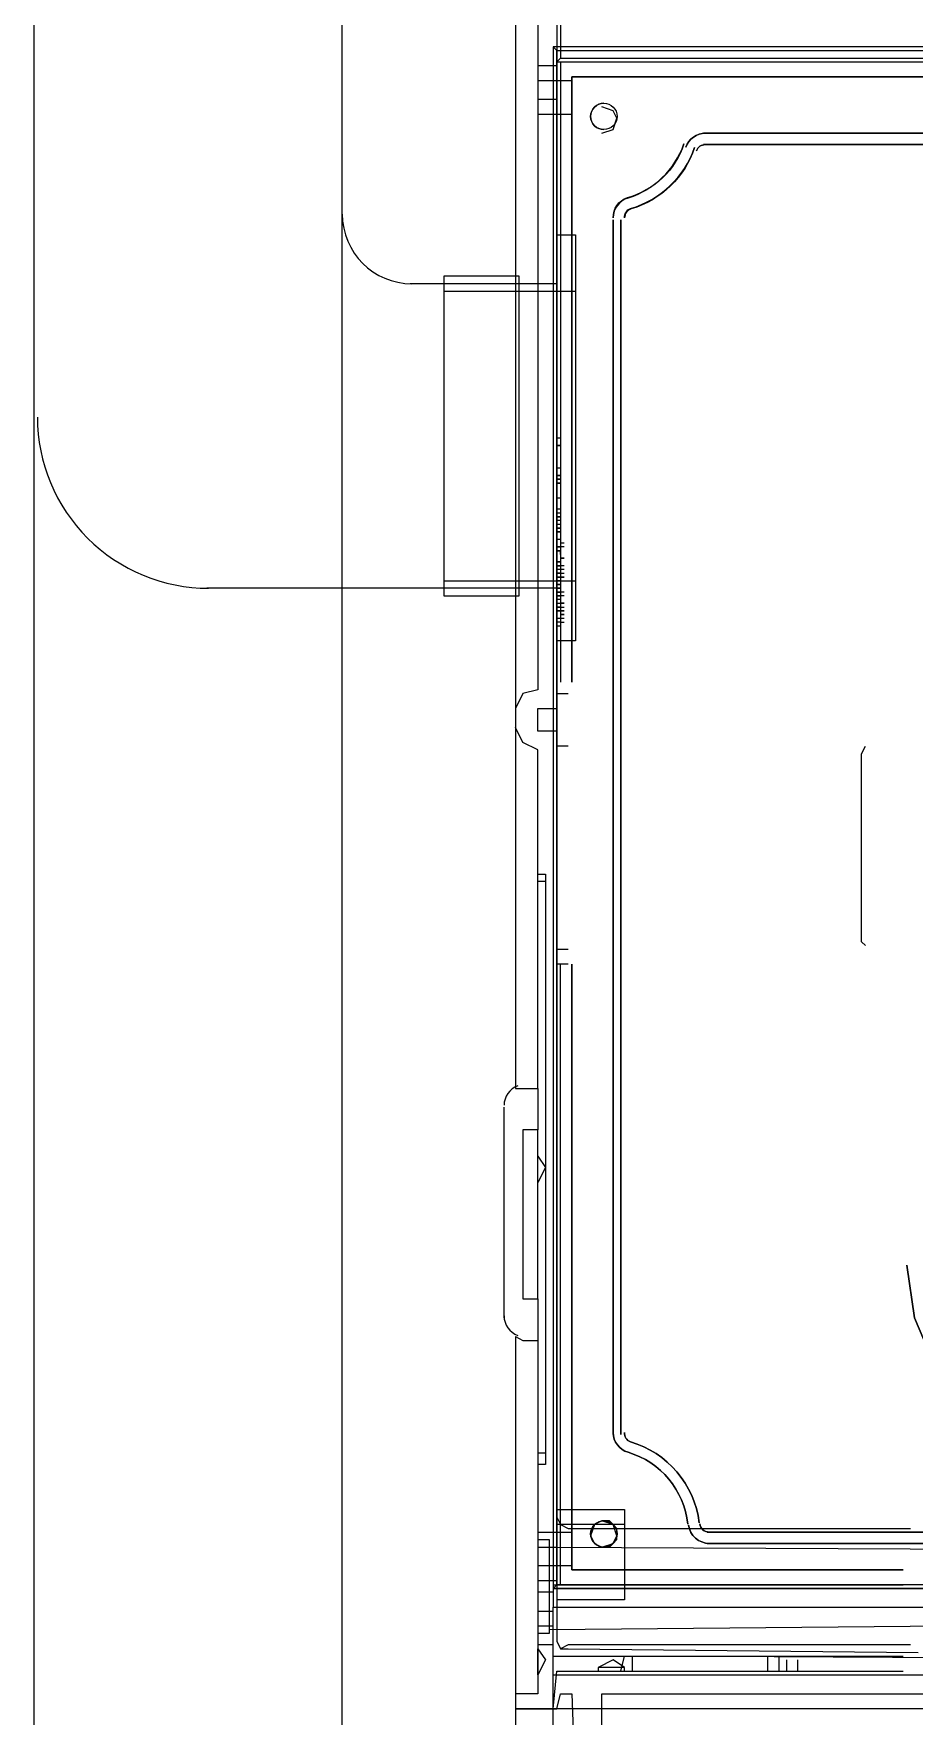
# Model space of a CAD drawing. Header units: millimetres. Extents: x -305 to 1353, y -289 to 1176.
# Drawn here: x 269.17 to 282.31, y 1034.63 to 1059.76 of the extents above; entities that cross this region are included whole.
import ezdxf

# ---------------------------------------------------------------- set-up
doc = ezdxf.new("R2010")
doc.units = ezdxf.units.MM
doc.header["$MEASUREMENT"] = 0
doc.layers.add('PDF_0', color=7, linetype='Continuous')

msp = doc.modelspace()

# ---------------------------------------------------------------- linework, layer by layer
at = {"layer": 'PDF_0', "lineweight": 25}
for points in [[(269.174, 1145.199), (269.174, 1000.931)], [(273.779, 1004.02), (273.779, 1056.471), (273.779, 1109.315), (273.779, 1145.311)], [(276.98, 1056.021), (275.295, 1056.021), (274.79, 1056.021)], [(275.295, 1055.909), (277.261, 1055.909)], [(276.98, 1051.473), (275.295, 1051.473), (271.757, 1051.473)], [(275.295, 1051.585), (277.261, 1051.585)]]:
    msp.add_lwpolyline(points, dxfattribs=at)
at = {"layer": 'PDF_0', "lineweight": 18}
for points in [[(276.362, 1040.297), (276.362, 1034.85), (276.362, 1034.738), (276.924, 1034.738), (276.924, 1034.85), (276.924, 1036.254), (291.525, 1036.254), (291.525, 1034.794), (291.525, 1034.738), (293.659, 1034.738), (293.659, 1034.794), (293.659, 1087.526), (293.659, 1087.582), (291.525, 1087.582), (291.525, 1087.526), (291.525, 1086.009), (276.924, 1086.009), (276.924, 1087.526), (276.924, 1087.582), (276.362, 1087.582), (276.362, 1087.526), (276.362, 1082.078)], [(276.362, 1078.372), (276.362, 1044.004)], [(276.924, 1036.535), (276.98, 1036.591), (276.98, 1059.503), (276.924, 1059.559)], [(276.98, 1059.503), (283.045, 1059.503), (283.045, 1059.559)], [(276.98, 1058.773), (276.98, 1059.278), (276.98, 1058.773)], [(276.194, 1040.578), (276.194, 1043.723)], [(276.98, 1036.647), (276.98, 1037.153), (276.98, 1036.647)], [(291.525, 1036.535), (291.468, 1036.591), (276.98, 1036.591)], [(276.924, 1035.243), (291.468, 1035.243), (291.525, 1035.243)], [(291.188, 1034.738), (291.525, 1034.738), (276.924, 1034.738), (276.98, 1034.738), (277.036, 1034.962), (277.204, 1034.962), (277.261, 1033.446)], [(277.654, 1033.446), (277.654, 1034.962), (291.131, 1034.962), (291.468, 1034.962), (291.468, 1034.738)], [(276.362, 987.397), (276.362, 981.95), (276.362, 981.894), (276.924, 981.894), (276.924, 981.95), (276.924, 983.41), (291.525, 983.41), (291.525, 981.95), (291.525, 981.894), (293.659, 981.894), (293.659, 981.95), (293.659, 1034.682), (293.659, 1034.738), (291.525, 1034.738), (291.525, 1034.682), (291.525, 1033.165), (276.924, 1033.165), (276.924, 1034.625), (276.924, 1034.738), (276.362, 1034.738), (276.362, 1034.625), (276.362, 1029.178)]]:
    msp.add_lwpolyline(points, dxfattribs=at)
at = {"layer": 'PDF_0', "lineweight": 0}
for points in [[(277.036, 1072.419), (277.036, 1063.209), (276.98, 1063.209), (276.98, 1059.335), (277.036, 1059.391)], [(277.036, 1063.153), (277.036, 1059.391), (283.326, 1059.391), (283.326, 1059.335), (282.652, 1059.335), (282.652, 1059.11), (277.204, 1059.11), (283.326, 1059.11), (283.326, 1058.268), (283.326, 1058.099), (283.326, 1054.168), (290.289, 1054.168), (290.458, 1054.168), (291.244, 1054.168), (291.244, 1047.598)], [(276.98, 1062.142), (276.699, 1062.142), (276.699, 1059.278), (276.98, 1059.278)], [(276.98, 1059.559), (276.98, 1049.9), (277.148, 1049.9)], [(276.699, 1059.278), (276.699, 1058.773)], [(276.98, 1059.335), (276.98, 1059.335)], [(276.98, 1053.663), (276.98, 1059.335), (277.036, 1059.335), (277.036, 1050.069)], [(277.036, 1059.335), (282.652, 1059.335)], [(276.699, 1059.054), (277.204, 1059.054), (277.204, 1058.548), (276.699, 1058.548)], [(277.204, 1059.11), (277.204, 1059.11)], [(277.204, 1058.548), (277.204, 1059.054)], [(276.98, 1058.773), (276.699, 1058.773), (276.699, 1049.956), (276.474, 1049.9), (276.362, 1049.676)], [(277.654, 1058.268), (277.822, 1058.324), (277.878, 1058.492), (277.822, 1058.605), (277.654, 1058.661)], [(277.654, 1058.661), (277.654, 1058.661)], [(277.654, 1058.268), (277.654, 1058.268)], [(276.98, 1053.719), (277.036, 1053.719), (277.036, 1053.494), (277.036, 1051.248), (277.036, 1051.192), (276.98, 1051.192), (277.036, 1051.192), (276.98, 1051.192), (277.036, 1051.192), (276.98, 1051.192), (277.036, 1051.192), (276.98, 1051.192), (277.036, 1051.192), (276.98, 1051.192), (277.036, 1051.192), (277.092, 1051.192)], [(276.98, 1053.27), (277.036, 1053.27)], [(277.036, 1052.82), (276.98, 1052.82)], [(277.036, 1052.652), (276.98, 1052.652)], [(277.036, 1052.596), (276.98, 1052.596)], [(277.036, 1052.483), (276.98, 1052.483)], [(277.036, 1052.427), (276.98, 1052.427)], [(277.036, 1052.203), (276.98, 1052.203)], [(277.036, 1051.978), (277.036, 1052.034), (276.98, 1052.034), (276.98, 1051.866), (276.98, 1051.81), (277.036, 1051.81), (276.98, 1051.81), (277.036, 1051.81), (277.036, 1051.697)], [(276.98, 1052.034), (277.036, 1052.034)], [(277.036, 1052.147), (277.036, 1052.147)], [(277.036, 1052.147), (277.036, 1052.147)], [(277.036, 1052.147), (277.036, 1052.147)], [(277.092, 1052.147), (277.036, 1052.147)], [(277.036, 1052.09), (277.036, 1052.09)], [(277.092, 1052.09), (277.036, 1052.09)], [(277.036, 1052.034), (277.036, 1052.034)], [(277.036, 1052.034), (277.036, 1052.034)], [(277.036, 1052.034), (277.036, 1052.034)], [(277.036, 1052.034), (277.036, 1052.034)], [(277.036, 1051.978), (277.036, 1051.978)], [(277.036, 1051.978), (277.036, 1051.978)], [(277.036, 1051.866), (276.98, 1051.866)], [(277.092, 1051.753), (277.036, 1051.753), (276.98, 1051.753)], [(277.036, 1051.922), (277.036, 1051.922)], [(277.036, 1051.922), (277.036, 1051.922)], [(277.036, 1051.922), (277.036, 1051.922)], [(277.036, 1051.922), (277.036, 1051.922)], [(277.036, 1051.922), (277.036, 1051.922)], [(277.036, 1051.922), (277.036, 1051.922)], [(277.036, 1051.922), (277.036, 1051.922)], [(277.036, 1051.866), (277.036, 1051.866)], [(277.036, 1051.866), (277.036, 1051.866)], [(277.036, 1051.866), (277.036, 1051.866)], [(277.036, 1051.866), (277.036, 1051.866)], [(277.036, 1051.866), (277.036, 1051.866)], [(277.036, 1051.866), (277.036, 1051.866)], [(277.036, 1051.81), (277.036, 1051.81)], [(277.036, 1051.81), (277.036, 1051.81)], [(277.036, 1051.81), (277.036, 1051.81)], [(277.036, 1051.81), (277.036, 1051.81)], [(277.036, 1051.81), (277.036, 1051.81)], [(277.036, 1051.81), (277.036, 1051.81)], [(277.092, 1051.81), (277.036, 1051.81)], [(277.036, 1051.753), (277.036, 1051.753)], [(277.036, 1051.753), (277.036, 1051.753)], [(277.036, 1051.753), (277.036, 1051.753)], [(277.092, 1051.81), (277.092, 1051.81)], [(277.036, 1051.697), (276.98, 1051.697)], [(277.036, 1051.697), (276.98, 1051.697)], [(277.036, 1051.697), (276.98, 1051.697)], [(277.036, 1051.697), (276.98, 1051.697)], [(277.036, 1051.697), (276.98, 1051.697)], [(277.036, 1051.697), (276.98, 1051.697)], [(277.036, 1051.697), (276.98, 1051.697)], [(277.036, 1051.697), (277.036, 1051.529), (276.98, 1051.529), (277.036, 1051.529), (277.036, 1051.473), (276.98, 1051.473), (277.036, 1051.473), (276.98, 1051.473)], [(277.036, 1051.697), (276.98, 1051.697)], [(277.036, 1051.641), (276.98, 1051.641), (277.036, 1051.641), (276.98, 1051.641), (277.092, 1051.641), (276.98, 1051.641), (276.98, 1051.248), (277.036, 1051.248), (277.036, 1050.967), (276.98, 1050.967)], [(277.036, 1051.585), (276.98, 1051.585)], [(277.036, 1051.697), (277.036, 1051.697)], [(277.036, 1051.697), (277.036, 1051.697)], [(277.036, 1051.697), (277.036, 1051.697)], [(277.036, 1051.697), (277.092, 1051.697)], [(277.036, 1051.641), (277.036, 1051.641)], [(277.036, 1051.641), (277.036, 1051.641)], [(277.036, 1051.641), (277.036, 1051.641)], [(277.036, 1051.641), (277.036, 1051.641)], [(277.036, 1051.585), (277.036, 1051.585)], [(277.036, 1051.585), (277.036, 1051.585)], [(277.036, 1051.585), (277.036, 1051.585)], [(277.036, 1051.529), (277.036, 1051.529)], [(277.036, 1051.529), (277.036, 1051.529)], [(277.036, 1051.529), (277.036, 1051.529)], [(277.036, 1051.529), (277.036, 1051.529)], [(277.036, 1051.473), (277.036, 1051.473)], [(277.036, 1051.473), (277.036, 1051.416)], [(277.036, 1051.36), (276.98, 1051.36)], [(277.092, 1051.36), (277.036, 1051.36), (277.036, 1051.304), (276.98, 1051.304)], [(276.98, 1051.248), (277.036, 1051.248), (277.092, 1051.248), (277.036, 1051.248)], [(277.036, 1051.416), (277.036, 1051.36)], [(277.092, 1051.416), (277.036, 1051.416)], [(277.036, 1051.36), (277.036, 1051.36)], [(277.036, 1051.36), (277.036, 1051.36)], [(277.036, 1051.36), (277.036, 1051.36)], [(277.036, 1051.304), (277.036, 1051.304)], [(277.036, 1051.304), (277.036, 1051.304)], [(277.036, 1051.304), (277.036, 1051.304)], [(277.036, 1051.304), (277.036, 1051.304)], [(277.036, 1051.248), (277.036, 1051.248)], [(277.036, 1051.248), (277.036, 1051.248)], [(277.036, 1051.248), (277.036, 1051.248)], [(277.036, 1051.248), (277.036, 1051.248)], [(277.036, 1051.248), (277.036, 1051.248)], [(277.036, 1051.248), (277.036, 1051.248)], [(277.092, 1051.023), (277.036, 1051.023), (276.98, 1051.023), (276.98, 1045.857), (276.98, 1046.082)], [(277.036, 1051.192), (277.036, 1051.192)], [(277.036, 1051.192), (277.036, 1051.192)], [(277.036, 1051.192), (277.036, 1051.136), (277.036, 1051.023), (277.036, 1050.967), (277.092, 1050.967)], [(277.036, 1051.192), (277.036, 1051.192)], [(277.036, 1051.192), (277.036, 1051.192)], [(277.036, 1051.192), (277.036, 1051.192)], [(277.036, 1051.192), (277.036, 1051.192)], [(277.036, 1051.192), (277.036, 1051.192)], [(277.036, 1051.192), (277.036, 1051.192)], [(277.036, 1051.136), (277.036, 1051.136)], [(277.036, 1051.136), (277.036, 1051.136)], [(277.036, 1051.136), (277.036, 1051.136)], [(277.036, 1051.136), (277.036, 1051.136)], [(277.036, 1051.136), (277.036, 1051.136)], [(277.036, 1051.136), (277.036, 1051.136)], [(277.036, 1051.136), (277.036, 1051.136)], [(277.036, 1051.136), (277.036, 1051.136)], [(277.036, 1051.136), (277.036, 1051.136)], [(277.036, 1051.136), (277.036, 1051.136)], [(277.036, 1051.136), (277.092, 1051.136)], [(277.036, 1051.08), (277.036, 1051.08)], [(277.036, 1051.08), (277.036, 1051.08)], [(277.036, 1051.08), (277.036, 1051.08)], [(277.036, 1051.08), (277.036, 1051.08)], [(277.036, 1051.08), (277.036, 1051.08)], [(277.036, 1051.08), (277.092, 1051.08)], [(277.036, 1051.023), (277.036, 1051.023)], [(277.036, 1051.023), (277.036, 1051.023)], [(277.036, 1051.023), (277.036, 1051.023)], [(277.036, 1051.023), (277.036, 1051.023)], [(277.036, 1050.967), (277.036, 1050.967)], [(277.036, 1050.967), (277.036, 1050.967)], [(276.98, 1050.911), (277.036, 1050.911)], [(276.98, 1049.114), (276.98, 1049.339), (276.699, 1049.339), (276.699, 1049.676), (276.98, 1049.676), (276.98, 1049.9)], [(276.362, 1044.004), (276.474, 1044.004), (276.699, 1044.004), (276.699, 1049.058), (276.474, 1049.17), (276.362, 1049.395)], [(277.148, 1049.114), (276.98, 1049.114), (276.98, 1046.082), (277.148, 1046.082)], [(281.585, 1046.138), (281.529, 1046.194), (281.529, 1049.002), (281.585, 1049.114)], [(276.699, 1047.205), (276.811, 1047.205), (276.811, 1046.362), (276.811, 1039.23), (276.811, 1038.388), (276.699, 1038.388)], [(276.811, 1047.092), (276.699, 1047.092)], [(277.148, 1045.857), (276.98, 1045.857), (276.98, 1036.647), (276.699, 1036.647), (276.699, 1036.198), (276.924, 1036.198)], [(277.991, 1036.591), (276.98, 1036.591), (277.036, 1036.591), (277.036, 1045.857)], [(276.699, 1044.004), (276.699, 1043.386)], [(276.699, 1042.993), (276.699, 1042.993)], [(276.699, 1042.6), (276.699, 1042.6)], [(276.924, 1036.591), (276.98, 1036.591), (276.98, 1041.701)], [(276.699, 1040.859), (276.699, 1040.241), (276.699, 1037.153), (276.98, 1037.153)], [(276.362, 1040.297), (276.474, 1040.241), (276.699, 1040.241)], [(276.811, 1038.556), (276.699, 1038.556)], [(276.98, 1037.714), (277.991, 1037.714), (277.991, 1036.366), (276.98, 1036.366)], [(276.98, 1037.602), (277.036, 1037.49), (277.148, 1037.433), (282.259, 1037.433)], [(277.991, 1037.49), (276.98, 1037.49)], [(277.654, 1037.153), (277.766, 1037.153), (277.822, 1037.209), (277.878, 1037.265), (277.878, 1037.321), (277.878, 1037.433), (277.822, 1037.49), (277.766, 1037.546), (277.654, 1037.546)], [(277.654, 1037.546), (277.654, 1037.546)], [(277.654, 1037.546), (277.654, 1037.546)], [(276.699, 1037.377), (277.204, 1037.377), (277.204, 1036.872), (276.699, 1036.872)], [(276.699, 1037.265), (276.868, 1037.265), (276.868, 1035.861), (276.699, 1035.861)], [(276.699, 1037.153), (276.699, 1036.647)], [(276.868, 1037.153), (288.717, 1037.096), (288.717, 1036.029), (276.868, 1035.917)], [(277.204, 1036.872), (277.204, 1037.377)], [(277.654, 1037.153), (277.654, 1037.153)], [(277.654, 1037.153), (277.654, 1037.153)], [(276.98, 1036.647), (276.98, 1035.749), (277.036, 1035.636), (277.148, 1035.636), (282.371, 1035.58)], [(277.204, 1036.816), (277.204, 1036.816)], [(276.924, 1036.479), (276.699, 1036.479)], [(286.302, 1036.254), (291.525, 1036.254), (291.525, 1036.535), (290.064, 1036.535), (291.525, 1036.535), (279.338, 1036.535), (276.924, 1036.535), (276.924, 1036.254), (282.146, 1036.254)], [(276.924, 1036.535), (276.924, 1036.535)], [(276.924, 1036.535), (279.338, 1036.535)], [(277.036, 1036.591), (282.146, 1036.591)], [(276.699, 1036.198), (276.699, 1035.692)], [(276.924, 1036.254), (276.924, 1036.254)], [(276.924, 1035.973), (276.699, 1035.973)], [(276.924, 1035.692), (276.699, 1035.692), (276.699, 1034.962), (276.362, 1034.962)], [(276.699, 1035.636), (276.699, 1035.636)], [(282.259, 1035.692), (277.148, 1035.692), (277.036, 1035.636)], [(276.924, 1035.524), (282.146, 1035.524)], [(277.991, 1035.356), (277.822, 1035.468), (277.598, 1035.356)], [(277.935, 1035.299), (277.991, 1035.524), (278.159, 1035.524), (279.058, 1035.524), (279.338, 1035.524), (289.054, 1035.468), (289.334, 1035.468), (290.289, 1035.468), (290.514, 1035.468), (290.514, 1035.243)], [(278.103, 1035.524), (278.103, 1035.299)], [(280.125, 1035.524), (280.125, 1035.299)], [(280.293, 1035.524), (280.293, 1035.299)], [(280.405, 1035.468), (280.405, 1035.299)], [(280.574, 1035.468), (280.574, 1035.299)], [(276.699, 1035.243), (276.699, 1035.243)], [(276.924, 1034.738), (276.98, 1035.299), (282.146, 1035.299)], [(276.924, 1035.243), (282.034, 1035.243)], [(277.991, 1035.299), (277.991, 1035.356), (277.598, 1035.356), (277.598, 1035.299)]]:
    msp.add_lwpolyline(points, dxfattribs=at)
at = {"layer": 'PDF_0', "lineweight": 18}
for points in [[(276.924, 1036.535), (291.525, 1036.535), (291.525, 1053.887), (283.045, 1053.887), (283.045, 1059.559), (276.924, 1059.559)], [(283.045, 1058.268), (279.17, 1058.268)], [(283.045, 1058.099), (279.17, 1058.099)], [(277.822, 1056.976), (277.822, 1038.837)], [(277.935, 1056.976), (277.935, 1038.837)], [(276.474, 1043.386), (276.474, 1040.859), (276.699, 1040.859), (276.699, 1043.386)], [(279.226, 1037.377), (288.941, 1037.377)], [(279.226, 1037.209), (288.941, 1037.209)]]:
    msp.add_lwpolyline(points, close=True, dxfattribs=at)
at = {"layer": 'PDF_0', "lineweight": 0}
for points in [[(277.204, 1059.11), (277.204, 1050.069)], [(276.98, 1053.607), (277.036, 1053.607)], [(277.036, 1053.157), (276.98, 1053.157)], [(276.98, 1053.101), (277.036, 1053.101)], [(276.98, 1053.045), (277.036, 1053.045)], [(276.98, 1052.54), (277.036, 1052.54)], [(277.036, 1052.54), (276.98, 1052.54)], [(276.98, 1052.371), (277.036, 1052.371)], [(277.036, 1052.315), (276.98, 1052.315)], [(276.98, 1052.09), (277.036, 1052.09)], [(276.98, 1051.866), (277.036, 1051.866)], [(277.092, 1051.922), (277.036, 1051.922)], [(276.98, 1051.697), (277.036, 1051.697)], [(276.98, 1051.585), (277.036, 1051.585)], [(276.98, 1051.585), (277.036, 1051.585)], [(276.98, 1051.416), (277.036, 1051.416)], [(276.98, 1051.416), (277.036, 1051.416)], [(276.98, 1051.36), (277.036, 1051.36)], [(276.98, 1051.36), (277.036, 1051.36)], [(277.092, 1051.248), (277.036, 1051.248)], [(276.98, 1051.136), (277.036, 1051.136)], [(277.036, 1051.136), (277.092, 1051.136)], [(277.036, 1051.08), (277.092, 1051.08)], [(282.146, 1036.816), (277.204, 1036.816), (277.204, 1045.857), (277.204, 1036.816)], [(276.699, 1042.993), (276.811, 1042.824), (276.699, 1042.6)], [(286.92, 1038.669), (286.19, 1038.332), (285.347, 1038.22), (284.561, 1038.332), (283.775, 1038.669), (283.157, 1039.174), (282.652, 1039.792), (282.315, 1040.578), (282.202, 1041.364), (282.315, 1040.578), (282.652, 1039.792), (283.157, 1039.174), (283.775, 1038.669), (284.561, 1038.332), (285.347, 1038.22), (286.19, 1038.332)], [(277.878, 1037.321), (277.822, 1037.49), (277.654, 1037.546), (277.541, 1037.49), (277.485, 1037.321), (277.541, 1037.209), (277.654, 1037.153), (277.822, 1037.209)], [(277.878, 1037.321), (277.822, 1037.49), (277.654, 1037.546), (277.541, 1037.49), (277.485, 1037.321), (277.541, 1037.209), (277.654, 1037.153), (277.822, 1037.209)], [(276.699, 1035.636), (276.811, 1035.468), (276.699, 1035.243)]]:
    msp.add_lwpolyline(points, close=True, dxfattribs=at)
at = {"layer": 'PDF_0', "lineweight": 18}
for points in [[(277.682, 1058.717, 0.414214), (277.485, 1058.52, 0.414214), (277.682, 1058.324)], [(278.045, 1057.301, 0.333969), (277.822, 1057.004, -0.333969), (278.033, 1057.307, 0.244036), (278.876, 1058.109, -0.244036), (278.045, 1057.301)], [(278.079, 1057.145, 0.244047), (279.036, 1058.054, -0.244047), (278.092, 1057.139, 0.334171), (277.991, 1057.004, -0.334171), (278.079, 1057.145)], [(278.045, 1038.569, -0.334037), (277.822, 1038.865, 0.334037), (278.045, 1038.569, -0.301361), (278.936, 1037.498, 0.301361), (278.045, 1038.569)], [(278.079, 1038.725, -0.301396), (279.104, 1037.518, 0.301396), (278.079, 1038.725, -0.334021), (277.991, 1038.865, 0.334021), (278.079, 1038.725)], [(277.682, 1037.546, 0.414214), (277.485, 1037.349, 0.414214), (277.682, 1037.153)]]:
    msp.add_lwpolyline(points, format="xyb", dxfattribs=at)
for points in [[(279.198, 1058.268, 0.32004), (278.906, 1058.059, -0.32004)], [(279.198, 1058.099, 0.319875), (279.065, 1058.005, -0.319875)], [(278.947, 1037.481, 0.379984), (279.254, 1037.209, -0.379984)], [(279.115, 1037.501, 0.379961), (279.254, 1037.377, -0.379961)]]:
    msp.add_lwpolyline(points, format="xyb", close=True, dxfattribs=at)
at = {"layer": 'PDF_0', "lineweight": 25}
for points in [[(276.98, 1056.751), (277.261, 1056.751), (277.261, 1050.686), (276.98, 1050.686)], [(276.418, 1056.134), (275.295, 1056.134), (275.295, 1051.36), (276.418, 1051.36)]]:
    msp.add_lwpolyline(points, close=True, dxfattribs=at)
at = {"layer": 'PDF_0', "lineweight": 18}
for centre in [(277.682, 1058.52), (277.682, 1037.349)]:
    msp.add_circle(centre, 0.197, dxfattribs=at)
at = {"layer": 'PDF_0', "lineweight": 25}
for centre, radius, start, end in [((274.818, 1057.06), 1.039, 180.0011, 269.9989), ((271.785, 1054.028), 2.555, 179.9999, 270.0001)]:
    msp.add_arc(centre, radius, start, end, dxfattribs=at)
at = {"layer": 'PDF_0', "lineweight": 18}
for centre, start, end in [((276.502, 1043.751), 109.8752, 179.9981), ((276.502, 1040.606), 179.9978, 250.1289)]:
    msp.add_arc(centre, 0.309, start, end, dxfattribs=at)

doc.saveas('drawing.dxf')
